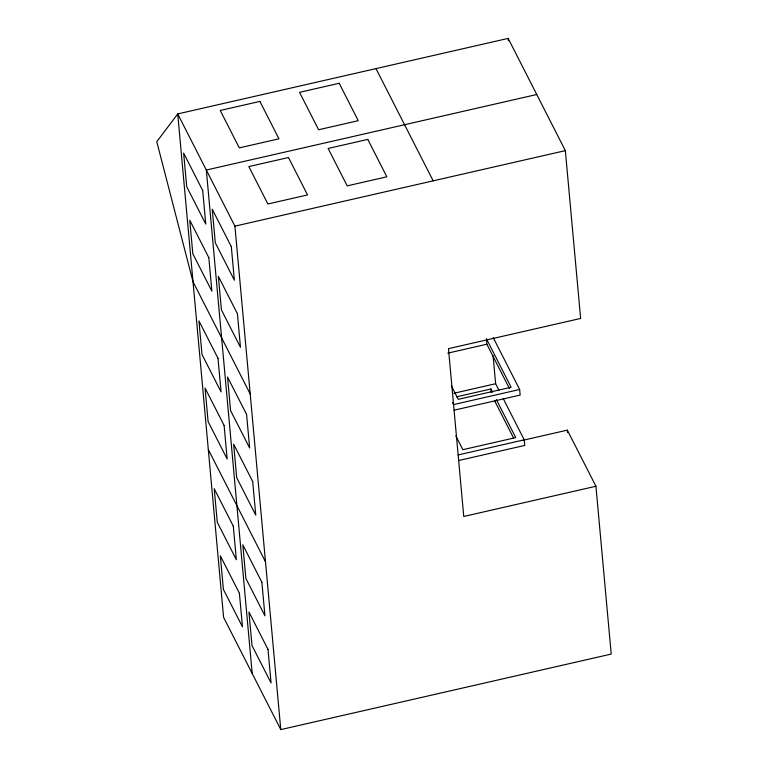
<?xml version="1.0" encoding="UTF-8"?>
<svg xmlns="http://www.w3.org/2000/svg" width="768" height="768" viewBox="0 0 768 768"><rect width="100%" height="100%" fill="white"/><g stroke="black" fill="none" stroke-linecap="round" stroke-linejoin="round"><path stroke-width="1.15" d="M280.781 729.6L234.912 226.147L177.725 113.923L223.603 617.366L280.781 729.6L611.222 654.077L595.93 486.259L463.757 516.47L448.464 348.653L580.637 318.442L565.344 150.634L508.166 38.4L177.725 113.923L156.778 141.715L193.018 281.741L250.205 393.965M536.755 94.512L206.323 170.035L252.192 673.488M234.912 226.147L565.344 150.634M447.782 353.155L486.864 344.218L509.491 388.627M453.907 393.254L495.638 383.722L498.883 390.067M456.461 396.854L490.944 388.973L492.557 392.141M454.07 410.189L520.157 395.078L519.648 389.491L453.562 404.592L452.477 402.48M458.15 454.934L524.237 439.834L524.746 445.43L458.659 460.531M523.277 440.218L567.331 430.147L595.93 486.259M375.984 68.611L433.171 180.835M493.21 337.613L519.648 389.491M486.355 338.621L511.133 387.254L458.266 399.341L451.258 385.594M503.194 398.544L524.237 439.834M496.33 399.542L515.722 437.606L462.854 449.683L455.846 435.946M494.678 400.906L513.533 437.914M208.31 449.558L265.498 561.782M567.331 430.147L567.552 432.528M508.166 38.4L508.378 40.781M493.066 355.459L495.638 383.722M486.451 339.744L486.864 344.218M490.944 388.973L491.242 392.323M259.891 101.405L220.243 110.467L239.299 147.878L278.957 138.816L259.891 101.405M339.197 83.28L299.539 92.342L318.605 129.754L358.253 120.691L339.197 83.28M288.48 157.526L248.832 166.589L267.888 203.99L307.546 194.928L288.48 157.526M367.786 139.402L328.138 148.464L347.194 185.866L386.851 176.803L367.786 139.402M202.704 190.502L183.648 153.101L186.701 186.662L205.766 224.074L202.704 190.502M231.302 246.624L212.237 209.213L215.299 242.774L234.355 280.186L231.302 246.624M208.819 257.635L189.763 220.224L192.816 253.786L211.882 291.197L208.819 257.635M237.418 313.747L218.352 276.336L221.414 309.898L240.47 347.309L237.418 313.747M217.997 358.32L198.941 320.909L201.994 354.48L221.059 391.882L217.997 358.32M246.586 414.442L227.53 377.03L230.582 410.592L249.648 448.003L246.586 414.442M224.112 425.453L205.056 388.042L208.109 421.603L227.174 459.014L224.112 425.453M252.701 481.565L233.645 444.154L236.707 477.715L255.763 515.126L252.701 481.565M233.29 526.138L214.224 488.726L217.286 522.288L236.342 559.699L233.29 526.138M261.878 582.25L242.822 544.848L245.875 578.41L264.941 615.821L261.878 582.25M239.405 593.261L220.339 555.859L223.402 589.421L242.467 626.832L239.405 593.261M267.994 649.382L248.938 611.971L251.99 645.533L271.056 682.944L267.994 649.382"/></g></svg>
